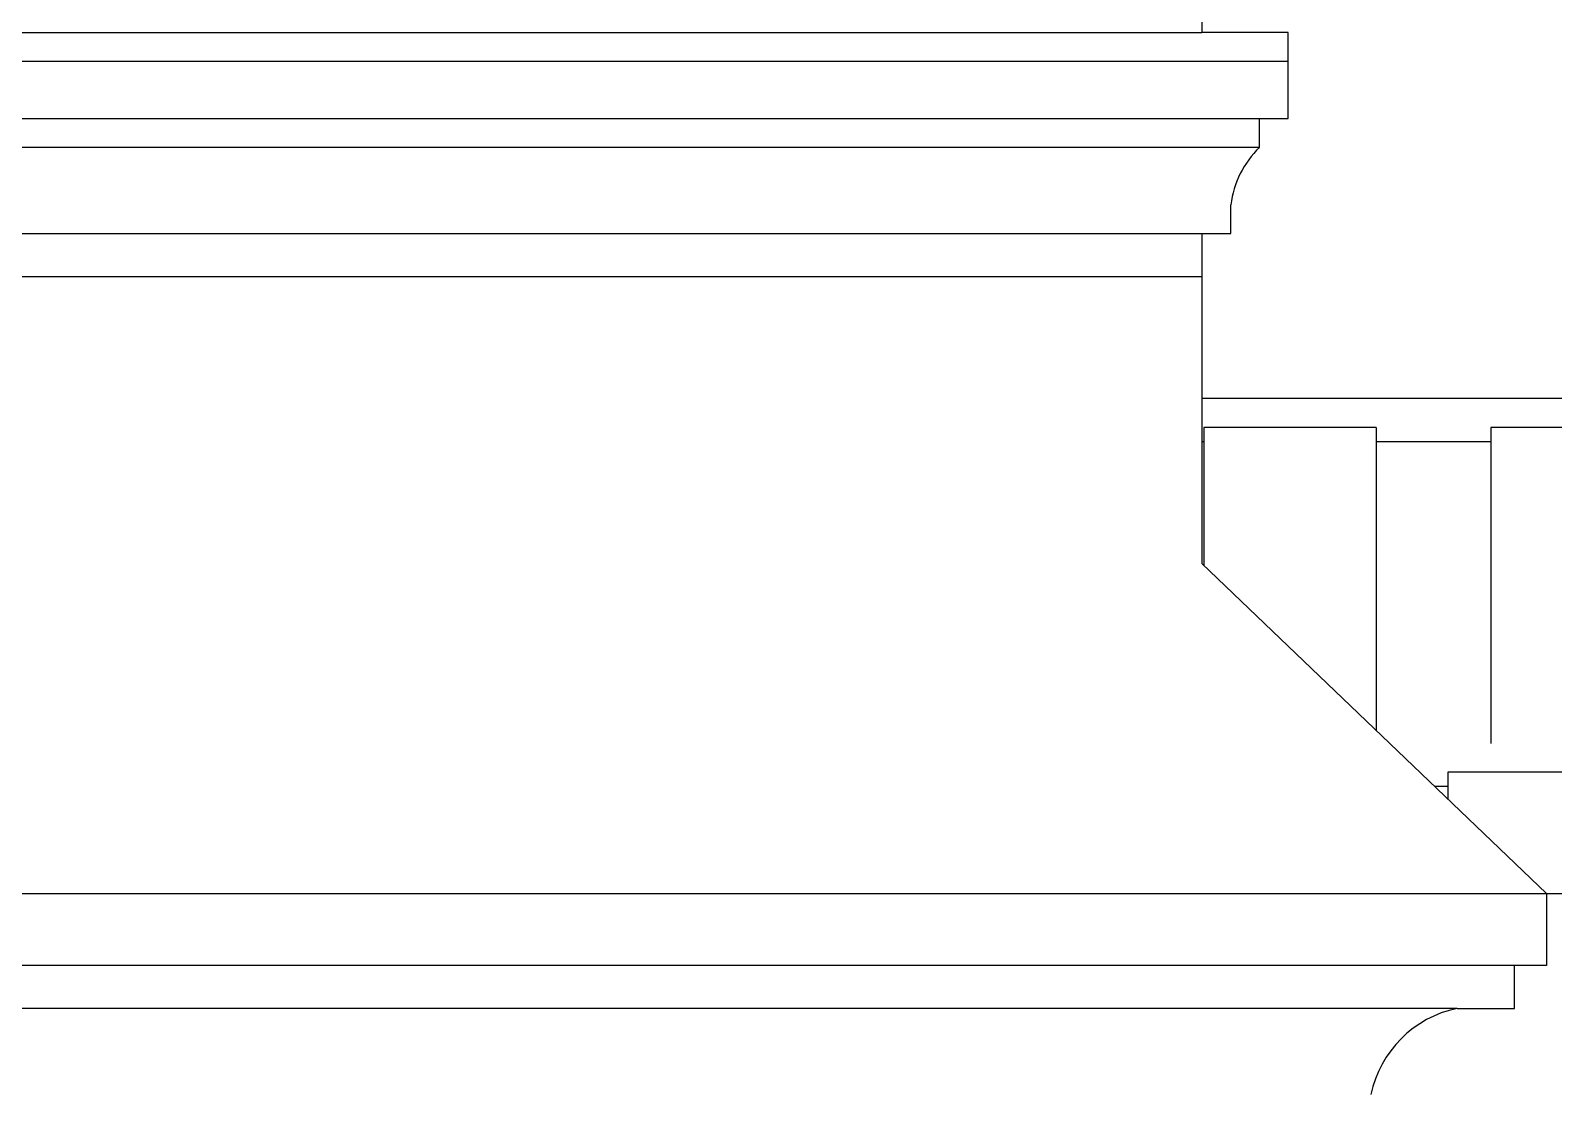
# Model space of a CAD drawing. Header units: inches. Extents: x 1397 to 20304, y -27267 to -746.
# Drawn here: x 14044.08 to 14070.6, y -23768.26 to -23749.72 of the extents above; entities that cross this region are included whole.
import ezdxf

# ---------------------------------------------------------------- set-up
doc = ezdxf.new("R2010")
doc.units = ezdxf.units.IN
doc.header["$LTSCALE"] = 17
doc.header["$MEASUREMENT"] = 0
doc.layers.add('25 BOT BAR', color=12, linetype='Continuous', lineweight=25)

msp = doc.modelspace()

# ---------------------------------------------------------------- hatches: boundary and pattern name
at = {"layer": '25 BOT BAR'}
h = msp.add_hatch(dxfattribs=at)
h.set_pattern_fill('AR-RSHKE', color=8, scale=0.5, angle=180)
h.set_pattern_definition([(180, (0, -2672.648), (-12.75, -6), [3, -2.5, 3.5, -1.5, 4.5, -2]), (180, (-3, -2672.898), (-12.75, -6), [2.5, -9.5, 2, -3]), (180, (-9, -2672.273), (-12.75, -6), [1.5, -15.5]), (270, (0, -2672.6483), (4.25, -6), [5.75, -18.25]), (270, (-3, -2672.6483), (4.25, -6), [5.625, -18.375]), (270, (-5.5, -2672.6483), (4.25, -6), [5.25, -18.75]), (270, (-9, -2672.2733), (4.25, -6), [5.75, -18.25]), (270, (-10.5, -2672.2733), (4.25, -6), [5.75, -18.25]), (270, (-15, -2672.6483), (4.25, -6), [5.5, -18.5])])
h.paths.add_polyline_path([(14064.475, -23756.134), (14064.475, -23759.009), (14070.475, -23764.759), (14086.971, -23764.759), (14086.971, -23756.134)])

# ---------------------------------------------------------------- linework, layer by layer
for p, q in [((14064.475, -23725.759), (14064.475, -23749.759)), ((13916.475, -23749.759), (14064.475, -23749.759)), ((14065.975, -23749.759), (14064.475, -23749.759)), ((14065.975, -23751.259), (14065.975, -23749.759)), ((13914.975, -23750.259), (14065.975, -23750.259)), ((13915.475, -23751.259), (14065.475, -23751.259)), ((14065.475, -23751.759), (14065.475, -23751.259)), ((14065.475, -23751.259), (14065.975, -23751.259)), ((13915.475, -23751.759), (14065.475, -23751.759)), ((14064.975, -23753.259), (14064.975, -23752.759)), ((13916.475, -23753.259), (14064.475, -23753.259)), ((14064.475, -23753.259), (14064.475, -23759.009)), ((14064.475, -23753.259), (14064.975, -23753.259)), ((13916.475, -23754.009), (14064.475, -23754.009)), ((14070.475, -23764.759), (14064.475, -23759.009)), ((13841.234, -23764.759), (14086.971, -23764.759)), ((13841.234, -23764.759), (14086.971, -23764.759)), ((14065.916, -23764.759), (14086.971, -23764.759)), ((14070.475, -23764.759), (14070.475, -23766.01)), ((14070.475, -23766.01), (13910.475, -23766.009)), ((14069.917, -23766.759), (14069.917, -23766.01)), ((14068.917, -23766.76), (13911.289, -23766.759)), ((14068.917, -23766.759), (14069.917, -23766.759))]:
    msp.add_line(p, q, dxfattribs=at)
msp.add_lwpolyline([(14064.475, -23756.134), (14064.475, -23759.009), (14070.475, -23764.759), (14086.971, -23764.759), (14086.971, -23756.134), (14064.475, -23756.134)], dxfattribs=at)
for centre, radius, start, end in [((14066.674, -23752.984), 1.713, 134.3927, 172.4772), ((14069.312, -23768.656), 1.937, 101.7959, 168.2044)]:
    msp.add_arc(centre, radius, start, end, dxfattribs=at)

doc.saveas('drawing.dxf')
